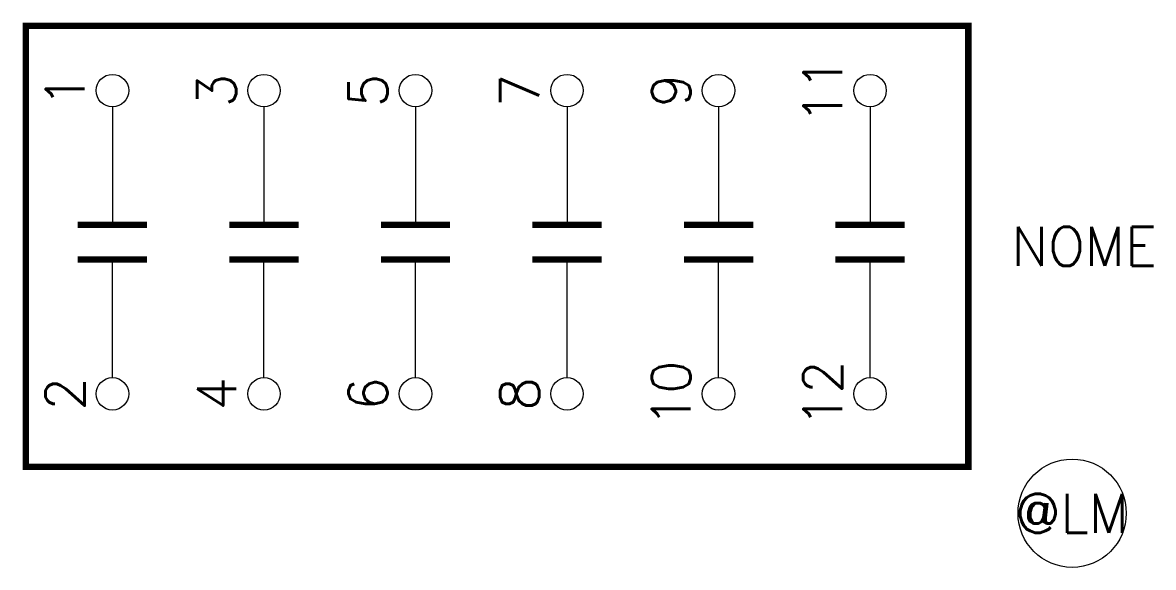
# Model space of a CAD drawing. Header units: millimetres. Extents: x -0.1 to 52.1, y -25 to 0.1.
import ezdxf
from ezdxf.enums import TextEntityAlignment as Align

# ---------------------------------------------------------------- set-up
doc = ezdxf.new("R2010")
doc.units = ezdxf.units.MM
doc.styles.add('ROMANS', font='romans')

msp = doc.modelspace()

# ---------------------------------------------------------------- linework, layer by layer
at = {"color": 5, "const_width": 0.3}
msp.add_lwpolyline([(0, 0), (43.535, 0), (43.535, -20.357), (0, -20.357)], close=True, dxfattribs=at)
for points in [[(4, -3.738), (4, -9.188)], [(11, -3.738), (11, -9.188)], [(18, -3.738), (18, -9.188)], [(25, -3.738), (25, -9.188)], [(32, -3.738), (32, -9.188)], [(39, -3.738), (39, -9.188)], [(4, -16.238), (4, -10.788)], [(11, -16.238), (11, -10.788)], [(18, -16.238), (18, -10.788)], [(25, -16.238), (25, -10.788)], [(32, -16.238), (32, -10.788)], [(39, -16.238), (39, -10.788)]]:
    msp.add_lwpolyline(points)
at = {"const_width": 0.3}
for points in [[(5.6, -9.188), (2.4, -9.188)], [(12.6, -9.188), (9.4, -9.188)], [(19.6, -9.188), (16.4, -9.188)], [(26.6, -9.188), (23.4, -9.188)], [(33.6, -9.188), (30.4, -9.188)], [(40.6, -9.188), (37.4, -9.188)], [(5.6, -10.788), (2.4, -10.788)], [(12.6, -10.788), (9.4, -10.788)], [(19.6, -10.788), (16.4, -10.788)], [(26.6, -10.788), (23.4, -10.788)], [(33.6, -10.788), (30.4, -10.788)], [(40.6, -10.788), (37.4, -10.788)]]:
    msp.add_lwpolyline(points, dxfattribs=at)
for centre, radius in [((4, -2.988), 0.75), ((11, -2.988), 0.75), ((18, -2.988), 0.75), ((25, -2.988), 0.75), ((32, -2.988), 0.75), ((39, -2.988), 0.75), ((4, -16.988), 0.75), ((11, -16.988), 0.75), ((18, -16.988), 0.75), ((25, -16.988), 0.75), ((32, -16.988), 0.75), ((39, -16.988), 0.75), ((48.334, -22.5), 2.5)]:
    msp.add_circle(centre, radius)

# ---------------------------------------------------------------- texts
at = {"color": 7, "style": 'ROMANS', "flags": 4}
for tag, text, p in [('3', '3', (10.25, -2.988)), ('5', '5', (17.25, -2.988)), ('7', '7', (24.25, -2.988)), ('9', '9', (31.25, -2.988)), ('11', '11', (38.25, -2.988)), ('1', '1', (3.25, -2.988)), ('10', '10', (31.25, -16.988)), ('12', '12', (38.25, -16.988)), ('2', '2', (3.25, -16.988)), ('4', '4', (10.25, -16.988)), ('6', '6', (17.25, -16.988)), ('8', '8', (24.25, -16.988))]:
    msp.add_attdef(tag, text=text, height=1.8, rotation=90, dxfattribs=at).set_placement(p, align=Align.BOTTOM_CENTER)
msp.add_attdef('NOME', text='NOME', height=1.8, dxfattribs=at).set_placement((45.53, -10.18), align=Align.MIDDLE_LEFT)
msp.add_attdef('@LM', text='@LM', height=1.8, dxfattribs=at).set_placement((48.33, -22.5), align=Align.MIDDLE_CENTER)

doc.saveas('drawing.dxf')
